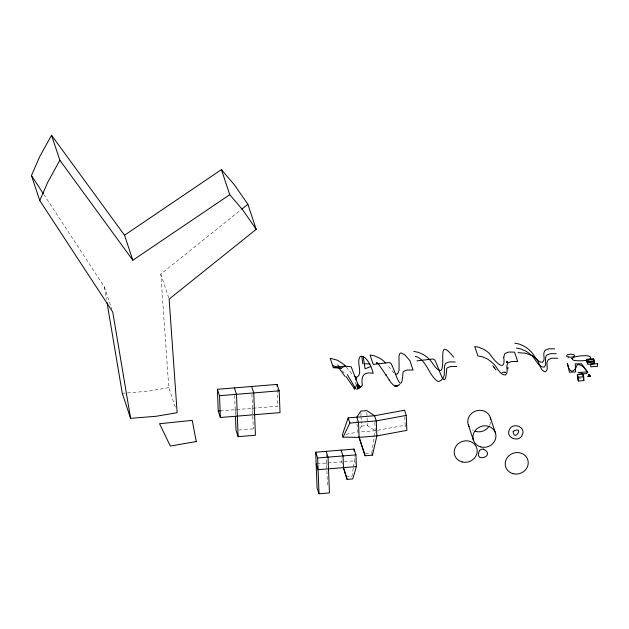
<?xml version="1.0" encoding="UTF-8"?>
<svg xmlns="http://www.w3.org/2000/svg" width="629" height="629" viewBox="0 0 629 629"><rect width="100%" height="100%" fill="white"/><g stroke="black" fill="none" stroke-linecap="round" stroke-linejoin="round"><path stroke-width="0.47" stroke-dasharray="3.15 2.36" d="M355.613 384.115L355.825 382.173M371.755 453.022L374.121 437.525M374.271 436.55L375.159 430.739L374.821 422.303M353.27 468.133L351.918 476.389L347.208 476.774M353.419 467.221L354.465 460.798L354.269 455.923M359.914 428.388L361.431 426.108L361.25 421.422M175.294 407.152L168.816 387.684L160.812 274.079L241.009 209.811M346.068 434.262L357.382 432.186L356.934 420.943M404.801 416.775L405.131 425.212L375.159 430.739L358.318 432.115M168.816 387.684L147.752 391.246L122.27 393.322M579.372 378.336L581.196 378.186M220.134 410.91L277.9 406.208L277.224 389.154M238.886 430.016L253.29 428.836L253.896 430.676M361.431 426.108L367.375 425.621L375.159 430.739L375.725 432.461M365.347 453.54L370.835 453.092M317.095 463.84L341.571 461.851L342.121 463.502M344.33 461.623L354.465 460.798M394.021 373.036L387.063 364.561M346.217 367.029L353.042 375.143M342.302 370.725L344.055 372.895M43.786 194.385L104.406 286.973L111.813 309.224M405.131 425.212L405.705 426.942M354.74 461.623L355.291 463.274M326.585 463.07L327.127 464.721M252.481 408.276L253.086 410.108M235.199 409.683L235.804 411.515M160.812 274.079L168.831 298.185M342.16 463.722L341.413 457.943M104.406 286.973L106.521 299.546M366.864 412.498L367.375 425.621M360.912 412.986L361.022 415.793M361.062 416.736L361.211 420.479M326.239 454.287L327.528 487.137M251.922 394.068L252.748 415.132M252.787 416.115L253.29 428.836M234.641 395.476L235.427 415.565M490.644 422.271A11.605 10.669 -18.4 0 1 489.653 425.251M473.267 430.519A11.605 10.669 -18.4 0 1 472.3 429.945"/><path stroke-width="0.94" d="M506.982 362.335L506.958 361.313L507.06 362.674L506.998 361.809M356.674 389.186L357.296 388.974L357.508 383.21L351.179 366.801L344.613 366.125L333.339 367.682L330.201 358.263L337.474 360.213L344.362 364.812L345.596 366.29M507.925 369.066L507.91 367.257M479.683 450.293C472.733 463.809 496.973 455.868 483.3 449.09M356.03 380.238L356.352 377.329C363.884 374.522 355.589 361.879 360.275 356.478C366.699 354.693 372.211 368.68 373.17 373.327C363.656 371.464 360.857 375.93 362.328 385.262L359.835 387.613L360.354 386.638L360.999 386.654M372.462 455.152L376.873 435.913L376.284 420.919L374.562 415.745L366.786 410.627L360.842 411.107L356.785 417.192L358.506 422.366L359.096 437.359L365.135 455.75L372.462 455.152L371.991 453.729M326.121 451.363L328.039 457.141L329.454 492.916L319.021 493.765L317.095 487.986L315.687 452.212L354.001 449.09L355.928 454.869L356.384 466.576L352.759 478.921L347.114 479.384L343.332 467.473M348.128 417.9L342.302 434.954L343.025 437.131L359.096 437.359L376.873 435.913L406.853 430.385L406.263 415.392L404.541 410.218L374.562 415.745L348.128 417.9L349.85 423.073L343.025 437.131M345.966 376.409L354.685 389.044L357.508 383.21L358.931 385.671L360.354 386.638L359.057 388.313L359.662 386.324L358.2 388.785L358.931 385.671L357.296 388.974M221.416 169.641L234.334 184.777L247.881 204.307L256.207 229.333L169.138 299.113L177.142 412.718L156.078 416.28L130.596 418.356L112.733 312.008L39.776 200.565L31.45 175.538L39.603 156.833L51.531 135.235L124.526 235.215L132.853 260.249L229.742 194.668L221.416 169.641L124.526 235.215M39.776 200.565L47.93 181.867L59.857 160.269L51.531 135.235M509.396 429.709C505.087 438.177 519.813 443.162 522.471 434.427C525.758 426.21 512.195 422.295 509.451 429.607M513.154 431.463C513.956 442.714 525.042 425.133 513.24 431.305M479.66 450.325L481.444 449.263L483.339 449.098M241.772 209.198L247.881 204.307M399.722 384.523L396.341 386.064L393.353 385.105L390.743 382.314L385.687 374.507L385.954 374.947M505.512 372.344L505.103 372.604M333.339 367.682L341.13 368.264L344.613 366.125M370.89 366.463L365.103 368.822L363.2 356.745M360.519 386.741L361.557 386.403M505.339 372.116L502.099 372.462M406.263 415.392L376.284 420.919L349.85 423.073M217.39 389.28L277.043 384.421L279.174 390.837L280.031 412.624L220.386 417.483L218.247 411.067L217.39 389.28L219.529 395.696L220.386 417.483M219.529 395.696L279.174 390.837M577.391 374.703L582.879 374.255L583.72 376.787L583.869 380.561L578.381 381.009L577.54 378.485L577.391 374.703L578.232 377.227L578.381 381.009M578.232 377.227L583.72 376.787M218.247 411.067L220.134 410.91M235.466 416.54L236.009 430.244L238.139 436.66L255.421 435.252L253.754 392.905L251.624 386.489M315.687 452.212L317.614 457.991L355.928 454.869M356.384 466.576L318.07 469.698L316.151 463.919M416.909 360.873L432.721 359.01A4.387 4.033 -18.4 0 1 434.749 359.992C439.356 368.138 445.269 394.352 446.676 368.72A3.9 3.585 -18.4 0 1 447.738 367.572L451.017 366.432L456.733 366.518M517.981 352.641L525.734 353.239L532.37 355.692A16.771 15.411 -18.4 0 1 535.468 358.168C540.146 361.541 539.265 370.607 545.335 371.81C549.376 369.585 545.382 363.837 547.757 360.488A3.9 3.585 -18.4 0 1 548.818 359.34L552.089 358.192L557.813 358.286M364.23 363.782L370.033 363.908M514.844 343.222L519.35 344.087L523.941 346.107A29.492 27.11 -18.4 0 1 527.409 348.419A28.942 26.607 -18.4 0 1 529.752 350.495C534.28 353.828 536.081 362.28 542.465 362.296C546.043 359.741 542.316 354.426 544.62 351.061A3.9 3.585 -18.4 0 1 545.681 349.913L548.96 348.773L554.676 348.859M516.464 348.089L520.969 348.953L525.561 350.974A29.492 27.11 -18.4 0 1 529.028 353.286A28.942 26.607 -18.4 0 1 531.371 355.361C535.9 358.695 537.701 367.147 544.085 367.163C547.662 364.608 543.936 359.293 546.239 355.935A3.9 3.585 -18.4 0 1 547.301 354.787L550.579 353.64L556.295 353.734M413.772 351.454L418.269 352.319L422.869 354.339A29.492 27.11 -18.4 0 1 426.336 356.651A28.942 26.607 -18.4 0 1 428.671 358.727C432.964 362.147 434.678 369.113 440.316 370.528A1.824 1.675 -18.4 0 0 441.377 370.135C445.576 362.155 437.116 336.546 453.603 357.099M455.223 361.966L449.499 361.872L446.228 363.019A3.9 3.585 -18.4 0 0 445.159 364.167L444.436 366.628L444.278 374.711A11.401 10.473 -18.4 0 1 443.138 377.872L441.149 380.348L439.199 381.347A2.941 2.705 -18.4 0 1 437.65 381.284C428.396 374.955 426.926 359.867 415.392 356.321M356.352 377.329L354.276 376.291M332.67 365.669L341.13 368.264M395.389 373.862L396.632 374.09A1.824 1.675 -18.4 0 0 397.693 373.697L399.101 370.269L398.983 356.226L399.808 353.624L401.074 352.845L404.903 354.921L409.919 360.653L413.056 370.08L407.333 369.986L404.054 371.134A3.9 3.585 -18.4 0 0 402.992 372.282C401.585 397.905 395.672 371.692 391.065 363.554A4.387 4.033 -18.4 0 0 389.036 362.571L373.225 364.435L370.088 355.008L374.585 355.88L379.185 357.901A29.492 27.11 -18.4 0 1 383.462 360.873A28.942 26.607 -18.4 0 1 384.995 362.288L385.711 363.027M377.101 363.098L378.115 363.609L376.582 362.76L377.557 363.326M496.116 369.907L493.969 367.32L494.26 367.706M229.742 194.668L242.66 209.811L256.207 229.333M378.682 364.427L386.348 375.584M337.631 364.922L339.385 367.092M59.857 160.269L132.853 260.249M338.685 367.556L344.896 376.291M493.38 366.495L493.671 366.911M590.049 376.433L589.562 375.93A1.227 1.132 -18.4 0 0 588.815 375.796L588.547 376.079A7.359 6.762 -18.4 0 1 588.312 376.574A9.459 8.696 -18.4 0 0 588.516 375.961L588.854 375.544A0.912 0.833 -18.4 0 1 589.342 375.639C591.095 377.659 588.862 373.469 588.516 375.482A9.246 8.499 -18.4 0 1 588.17 376.582A8.837 8.122 -18.4 0 0 588.453 375.985L588.972 375.309L590.033 376.268M389.092 379.94L389.461 380.482M492.798 365.653L493.089 366.078M31.45 175.538L43.252 193.567M354.08 388.093L354.685 389.044M347.357 374.656L355.44 388.321M590.081 376.213L588.964 375.073L588.5 375.67A8.515 7.823 -18.4 0 1 588.209 376.582M583.311 378.878L583.869 380.561M490.266 417.326L495.424 432.831M468.298 424.811L473.448 440.308M365.135 455.75L358.907 436.848M341.107 450.144L343.033 455.915L343.489 467.622L347.114 479.384M234.342 387.896L236.473 394.312L238.139 436.66M130.596 418.356L122.27 393.322L107.009 302.447M361.769 356.132L362.823 363.814M506.958 361.313L507.045 362.446M582.879 374.255L582.957 376.15M354.001 449.09L354.08 451.04M317.614 457.991L319.021 493.765M277.043 384.421L277.114 386.316M588.139 376.59A8.948 8.224 -18.4 0 0 588.485 375.403L588.878 374.585L589.908 375.812A15.639 14.373 -18.4 0 1 590.222 376.417M469.21 426.761A11.605 10.669 -18.4 0 1 475.783 410.989A11.605 10.669 -18.4 0 1 490.73 419.346M489.103 426.226A11.605 10.669 -18.4 0 1 475.32 431.352M503.743 357.343C506.086 374.577 493.403 359.67 489.637 353.757A28.942 26.607 -18.4 0 0 488.104 352.35A29.492 27.11 -18.4 0 0 483.827 349.37L479.235 347.35L474.73 346.485L477.867 355.912L482.364 356.777L486.964 358.797A29.492 27.11 -18.4 0 1 490.431 361.109A28.942 26.607 -18.4 0 1 492.774 363.185C497.303 366.518 499.104 374.97 505.488 374.986C509.065 372.431 505.331 367.116 507.642 363.759A3.9 3.585 -18.4 0 1 508.704 362.611L511.975 361.463L517.698 361.557L514.561 352.13L508.837 352.043L505.567 353.183A3.9 3.585 -18.4 0 0 504.505 354.331L503.743 357.343M571.847 358.609C572.909 361.329 577.375 360.503 579.804 360.842A35.633 32.755 -18.4 0 0 583.35 360.645C593.029 360.566 593.406 354.858 583.311 355.762A35.633 32.755 -18.4 0 0 579.765 355.959L574.647 356.926L571.847 358.609M587.368 371.904L586.841 373.587L583.468 373.862L578.082 372.557L587.368 371.904L581.613 363.845L575.299 363.845L575.614 371.951L569.426 372.203L567.476 363.625C569.583 374.074 574.191 372.706 577.233 364.962A2.359 2.17 -18.4 0 1 578.397 364.537C582.54 364.789 584.986 369.026 587.368 371.904M397.905 385.632L397.269 385.852L397.976 385.608M397.041 385.939L396.419 386.057L397.041 385.939M196.264 441.534L170.333 446.047L159.538 423.734L192.215 420.376L196.264 441.534M593.572 358.711L586.755 359.261L586.857 361.903L593.674 361.345L593.572 358.711M593.855 359.56L587.038 360.11L587.14 362.752L593.957 362.194L593.855 359.56M594.374 361.117L587.549 361.675L587.659 364.309L594.476 363.751L594.374 361.117M597.448 363.648L590.631 364.207L590.733 366.841L597.55 366.29L597.448 363.648M395.547 386.049L395.106 385.97L395.625 386.064M394.941 385.931L394.509 385.766L395.028 385.962M568.537 357.06A3.939 1.502 -2.3 0 0 574.481 355.589A3.939 1.502 -2.3 0 0 568.624 354.457A3.939 1.502 -2.3 0 0 568.537 357.06M480.839 446.952A11.605 10.669 -18.4 0 0 495.707 433.837A11.605 10.669 -18.4 0 0 476.758 428.915A11.605 10.669 -18.4 0 0 480.839 446.952M462.111 461.938A11.605 10.669 -18.4 0 0 476.971 448.823A11.605 10.669 -18.4 0 0 458.022 443.901A11.605 10.669 -18.4 0 0 462.111 461.938M513.13 473.7A11.605 10.669 -18.4 0 0 527.998 460.585A11.605 10.669 -18.4 0 0 509.05 455.663A11.605 10.669 -18.4 0 0 513.13 473.7"/></g></svg>
